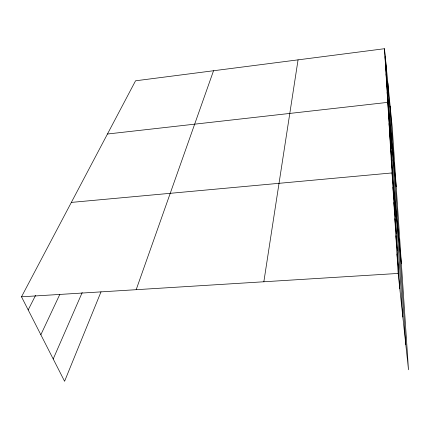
<?xml version="1.0" encoding="UTF-8"?>
<svg xmlns="http://www.w3.org/2000/svg" width="430" height="430" viewBox="0 0 430 430"><rect width="100%" height="100%" fill="white"/><g stroke="black" fill="none" stroke-linecap="round" stroke-linejoin="round"><path stroke-width="0.64" d="M263.848 281.768L298.06 59.851M136.181 289.691L213.533 70.751M101.018 291.825L64.581 381.286L21.5 296.808L135.547 80.802L384.479 48.714L392.219 127.172L408.5 369.762L398.153 273.437L384.479 48.714M53.207 358.986L82.194 292.545M40.85 334.755L59.84 294.351M28.186 309.928L35.572 295.372M107.452 134.015L387.742 102.367L396.218 186.738M71.342 202.406L392.036 172.935L401.367 263.482M21.5 296.808L398.153 273.437M395.863 235.866L397.422 250.615M396.971 254.065L398.562 268.992M393.842 202.6L395.342 216.978M394.826 218.746L396.352 233.307M391.23 159.67L392.649 173.483M392.912 187.356L394.385 201.546M388.376 112.762L389.698 125.85M389.037 123.652L390.381 136.923M389.736 135.074L391.101 148.522M390.462 147.065L391.854 160.696M384.968 56.744L386.161 68.821M385.479 65.107L386.694 77.346M386.006 73.826L387.242 86.231M386.559 82.925L387.817 95.498M387.14 92.428L388.414 105.173M390.139 106.059L405.791 344.537M387.908 83.452L402.829 316.969M385.656 60.63L399.771 288.535"/></g></svg>
